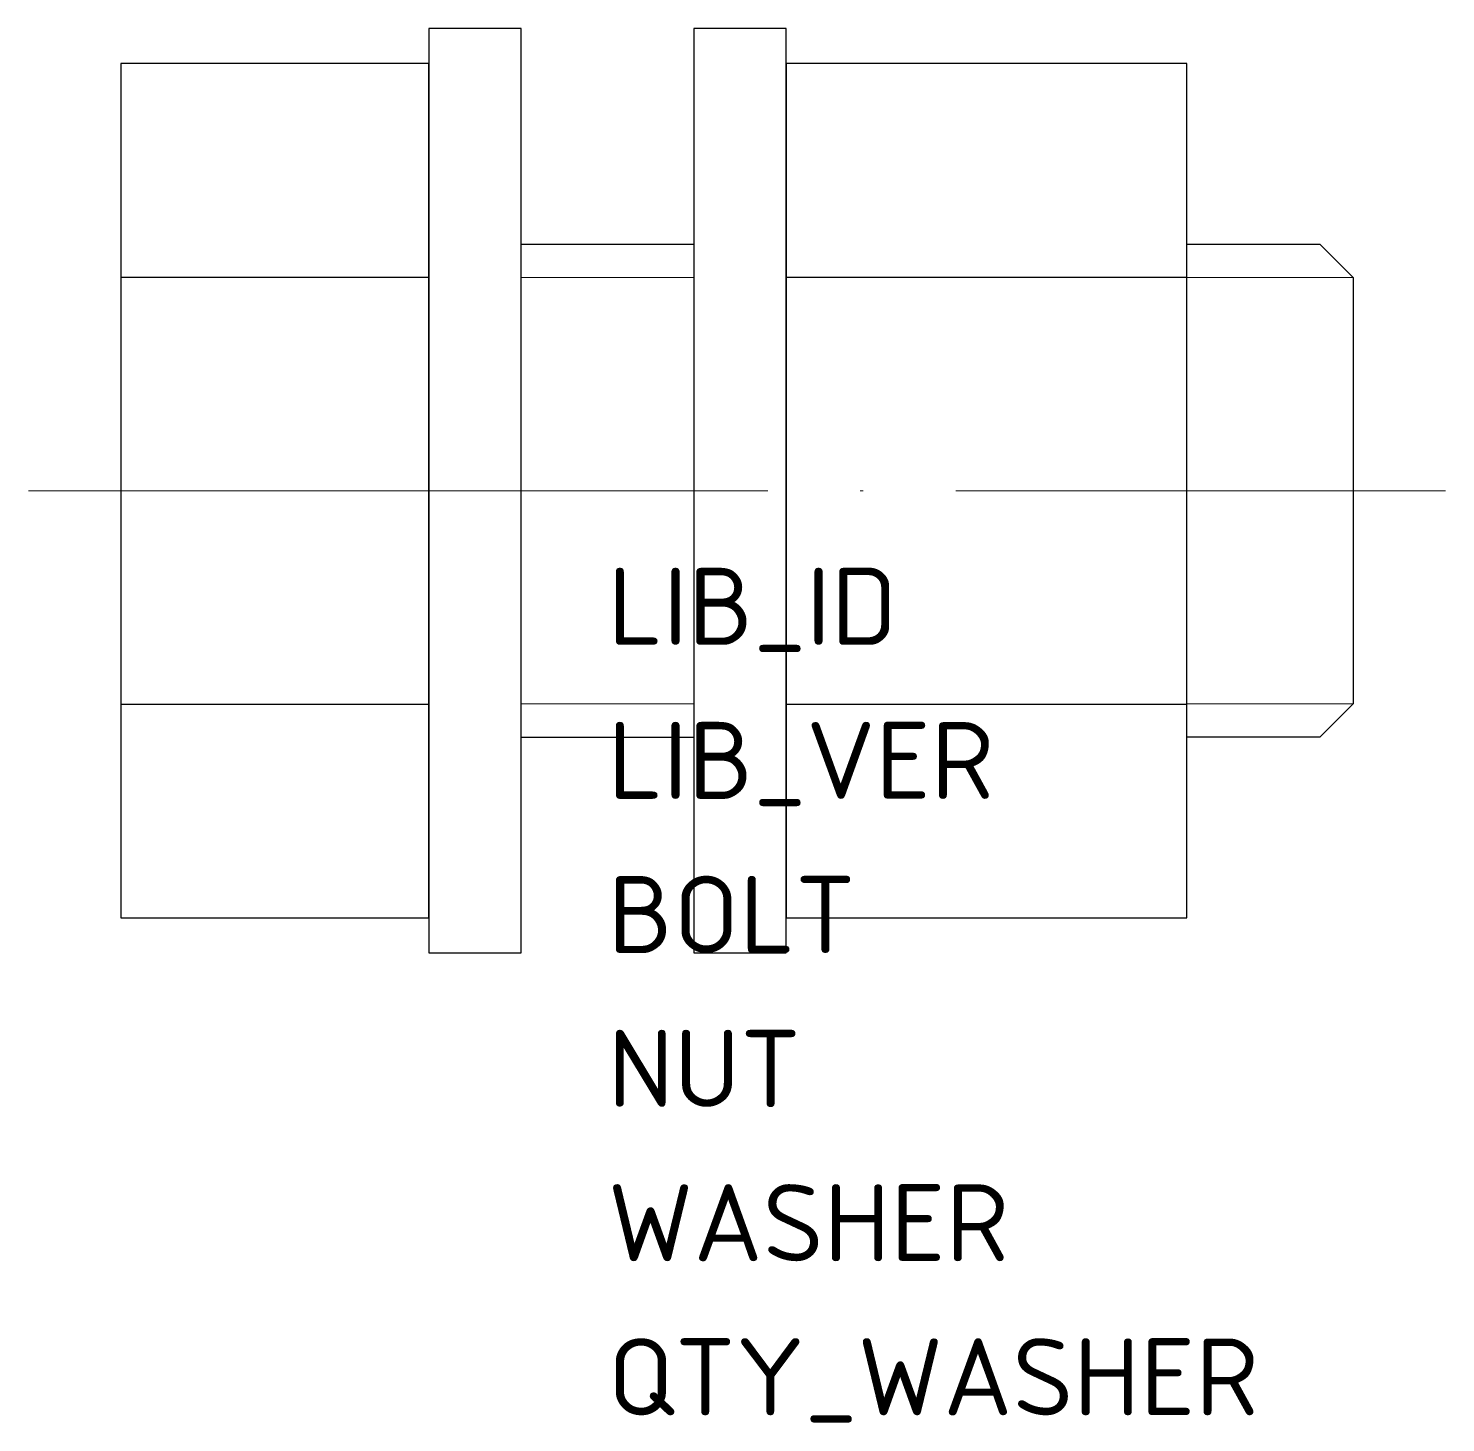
# Model space of a CAD drawing. Header units: millimetres. Extents: x -18.8 to 27.2, y -30.2 to 15.
import ezdxf

# ---------------------------------------------------------------- set-up
doc = ezdxf.new("R2010")
doc.units = ezdxf.units.MM
doc.linetypes.add('ACAD_ISO04W100', pattern=[30, 24, -3, 0, -3])
doc.styles.add('ГОСТ 2.304', font='isocpeur.ttf')

msp = doc.modelspace()

# ---------------------------------------------------------------- linework, layer by layer
at = {"color": 0, "linetype": 'ByBlock', "lineweight": -2}
for p, q in [((-2.8, 8), (2.8, 8)), ((-15.8, 6.928), (-5.8, 6.928)), ((5.8, 6.928), (18.8, 6.928)), ((-15.8, -6.928), (-5.8, -6.928)), ((5.8, -6.928), (18.8, -6.928)), ((-2.8, -8), (2.8, -8))]:
    msp.add_line(p, q, dxfattribs=at)
at = {"color": 0, "linetype": 'ByBlock', "lineweight": 18}
for p, q in [((-2.8, 6.918), (2.8, 6.918)), ((18.8, 6.918), (24.2, 6.918)), ((-2.8, -6.918), (2.8, -6.918)), ((18.8, -6.918), (24.2, -6.918))]:
    msp.add_line(p, q, dxfattribs=at)
at = {"color": 0, "linetype": 'ACAD_ISO04W100', "lineweight": 18}
msp.add_line((-18.8, 0), (27.2, 0), dxfattribs=at)
at = {"color": 0, "linetype": 'ByBlock', "lineweight": -2}
for points in [[(-5.8, -15), (-2.8, -15), (-2.8, 15), (-5.8, 15)], [(2.8, -15), (5.8, -15), (5.8, 15), (2.8, 15)], [(-15.8, -13.856), (-5.8, -13.856), (-5.8, 13.856), (-15.8, 13.856)], [(5.8, -13.856), (18.8, -13.856), (18.8, 13.856), (5.8, 13.856)]]:
    msp.add_lwpolyline(points, close=True, dxfattribs=at)
msp.add_lwpolyline([(18.8, 8), (23.117, 8), (24.2, 6.918), (24.2, -6.918), (23.117, -8), (18.8, -8)], dxfattribs=at)

# ---------------------------------------------------------------- texts
at = {"color": 0, "style": 'ГОСТ 2.304', "flags": 9}
for tag, p, s in [('LIB_ID', (0, -5), 'HW_SET_7798_M16x30_G5.6'), ('LIB_VER', (0, -10), '0.1.0'), ('BOLT', (0, -15), 'Болт М16-6gx30.58 ГОСТ 7798-70'), ('NUT', (0, -20), 'Гайка М16-6H.5 ГОСТ 5915-70'), ('WASHER', (0, -25), 'Шайба 16 ГОСТ 11371-78'), ('QTY_WASHER', (0, -30), '2')]:
    msp.add_attdef(tag, p, s, height=2.5, dxfattribs=at)

doc.saveas('drawing.dxf')
